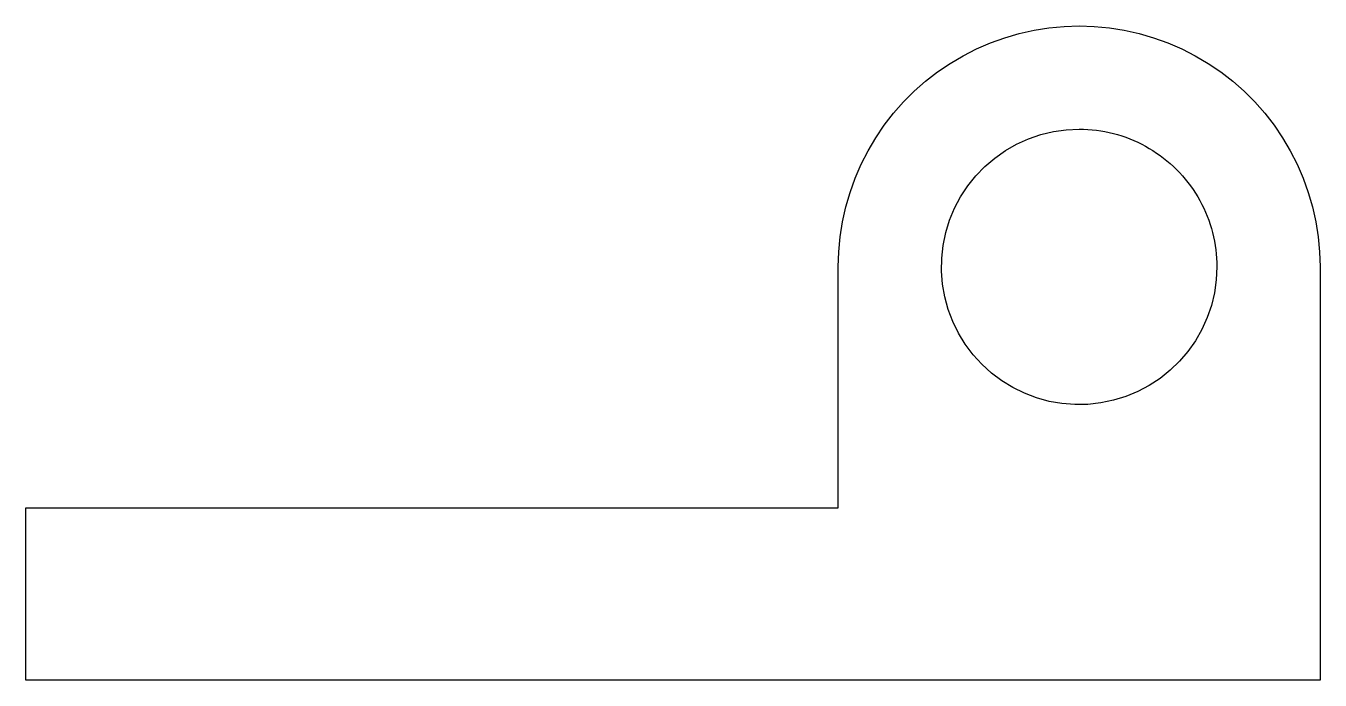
# Model space of a CAD drawing. Header units: metres. Extents: x -31.3 to 6.3, y 0 to 19.
import ezdxf

# ---------------------------------------------------------------- set-up
doc = ezdxf.new("R2010")
doc.units = ezdxf.units.M

msp = doc.modelspace()

# ---------------------------------------------------------------- linework, layer by layer
for points in [[(-7.7, 12), (-7.686, 12.44), (-7.645, 12.877), (-7.576, 13.312), (-7.48, 13.741), (-7.357, 14.163), (-7.208, 14.577), (-7.034, 14.98), (-6.834, 15.372), (-6.61, 15.751), (-6.363, 16.114), (-6.094, 16.462), (-5.803, 16.792), (-5.492, 17.103), (-5.162, 17.394), (-4.814, 17.663), (-4.451, 17.91), (-4.072, 18.134), (-3.68, 18.334), (-3.277, 18.508), (-2.863, 18.657), (-2.441, 18.78), (-2.012, 18.876), (-1.577, 18.945), (-1.14, 18.986), (-0.7, 19), (-0.26, 18.986), (0.177, 18.945), (0.612, 18.876), (1.041, 18.78), (1.463, 18.657), (1.877, 18.508), (2.28, 18.334), (2.672, 18.134), (3.051, 17.91), (3.414, 17.663), (3.762, 17.394), (4.092, 17.103), (4.403, 16.792), (4.694, 16.462), (4.963, 16.114), (5.21, 15.751), (5.434, 15.372), (5.634, 14.98), (5.808, 14.577), (5.957, 14.163), (6.08, 13.741), (6.176, 13.312), (6.245, 12.877), (6.286, 12.44), (6.3, 12)], [(3.3, 12), (3.282, 11.624), (3.229, 11.25), (3.141, 10.884), (3.019, 10.528), (2.864, 10.184), (2.677, 9.857), (2.461, 9.548), (2.216, 9.262), (1.945, 9), (1.651, 8.764), (1.336, 8.557), (1.003, 8.381), (0.655, 8.236), (0.295, 8.126), (-0.074, 8.049), (-0.449, 8.008), (-0.826, 8.002), (-1.201, 8.032), (-1.573, 8.096), (-1.936, 8.196), (-2.289, 8.329), (-2.627, 8.495), (-2.948, 8.692), (-3.25, 8.918), (-3.528, 9.172), (-3.782, 9.45), (-4.008, 9.752), (-4.205, 10.073), (-4.371, 10.411), (-4.504, 10.764), (-4.604, 11.127), (-4.668, 11.499), (-4.698, 11.874), (-4.692, 12.251), (-4.651, 12.626), (-4.574, 12.995), (-4.464, 13.355), (-4.319, 13.703), (-4.143, 14.036), (-3.936, 14.351), (-3.7, 14.645), (-3.438, 14.916), (-3.152, 15.161), (-2.843, 15.377), (-2.516, 15.564), (-2.172, 15.719), (-1.816, 15.841), (-1.45, 15.929), (-1.076, 15.982), (-0.7, 16)], [(-0.7, 16), (-0.574, 15.998), (-0.449, 15.992), (-0.324, 15.982), (-0.199, 15.968), (-0.074, 15.951), (0.05, 15.929), (0.173, 15.904), (0.295, 15.874), (0.416, 15.841), (0.536, 15.804), (0.655, 15.764), (0.772, 15.719), (0.889, 15.671), (1.003, 15.619), (1.116, 15.564), (1.227, 15.505), (1.336, 15.443), (1.443, 15.377), (1.548, 15.308), (1.651, 15.236), (1.752, 15.161), (1.85, 15.082), (1.945, 15), (2.038, 14.916), (2.128, 14.828), (2.216, 14.738), (2.3, 14.645), (2.382, 14.55), (2.461, 14.452), (2.536, 14.351), (2.608, 14.248), (2.677, 14.143), (2.743, 14.036), (2.805, 13.927), (2.864, 13.816), (2.919, 13.703), (2.971, 13.589), (3.019, 13.472), (3.064, 13.355), (3.104, 13.236), (3.141, 13.116), (3.174, 12.995), (3.204, 12.873), (3.229, 12.75), (3.251, 12.626), (3.268, 12.501), (3.282, 12.376), (3.292, 12.251), (3.298, 12.126), (3.3, 12)], [(-7.7, 5), (-7.7, 5.14), (-7.7, 5.28), (-7.7, 5.42), (-7.7, 5.56), (-7.7, 5.7), (-7.7, 5.84), (-7.7, 5.98), (-7.7, 6.12), (-7.7, 6.26), (-7.7, 6.4), (-7.7, 6.54), (-7.7, 6.68), (-7.7, 6.82), (-7.7, 6.96), (-7.7, 7.1), (-7.7, 7.24), (-7.7, 7.38), (-7.7, 7.52), (-7.7, 7.66), (-7.7, 7.8), (-7.7, 7.94), (-7.7, 8.08), (-7.7, 8.22), (-7.7, 8.36), (-7.7, 8.5), (-7.7, 8.64), (-7.7, 8.78), (-7.7, 8.92), (-7.7, 9.06), (-7.7, 9.2), (-7.7, 9.34), (-7.7, 9.48), (-7.7, 9.62), (-7.7, 9.76), (-7.7, 9.9), (-7.7, 10.04), (-7.7, 10.18), (-7.7, 10.32), (-7.7, 10.46), (-7.7, 10.6), (-7.7, 10.74), (-7.7, 10.88), (-7.7, 11.02), (-7.7, 11.16), (-7.7, 11.3), (-7.7, 11.44), (-7.7, 11.58), (-7.7, 11.72), (-7.7, 11.86), (-7.7, 12)], [(-7.7, 5), (-7.7, 5.14), (-7.7, 5.28), (-7.7, 5.42), (-7.7, 5.56), (-7.7, 5.7), (-7.7, 5.84), (-7.7, 5.98), (-7.7, 6.12), (-7.7, 6.26), (-7.7, 6.4), (-7.7, 6.54), (-7.7, 6.68), (-7.7, 6.82), (-7.7, 6.96), (-7.7, 7.1), (-7.7, 7.24), (-7.7, 7.38), (-7.7, 7.52), (-7.7, 7.66), (-7.7, 7.8), (-7.7, 7.94), (-7.7, 8.08), (-7.7, 8.22), (-7.7, 8.36), (-7.7, 8.5), (-7.7, 8.64), (-7.7, 8.78), (-7.7, 8.92), (-7.7, 9.06), (-7.7, 9.2), (-7.7, 9.34), (-7.7, 9.48), (-7.7, 9.62), (-7.7, 9.76), (-7.7, 9.9), (-7.7, 10.04), (-7.7, 10.18), (-7.7, 10.32), (-7.7, 10.46), (-7.7, 10.6), (-7.7, 10.74), (-7.7, 10.88), (-7.7, 11.02), (-7.7, 11.16), (-7.7, 11.3), (-7.7, 11.44), (-7.7, 11.58), (-7.7, 11.72), (-7.7, 11.86), (-7.7, 12)], [(6.3, 12), (6.3, 11.76), (6.3, 11.52), (6.3, 11.28), (6.3, 11.04), (6.3, 10.8), (6.3, 10.56), (6.3, 10.32), (6.3, 10.08), (6.3, 9.84), (6.3, 9.6), (6.3, 9.36), (6.3, 9.12), (6.3, 8.88), (6.3, 8.64), (6.3, 8.4), (6.3, 8.16), (6.3, 7.92), (6.3, 7.68), (6.3, 7.44), (6.3, 7.2), (6.3, 6.96), (6.3, 6.72), (6.3, 6.48), (6.3, 6.24), (6.3, 6), (6.3, 5.76), (6.3, 5.52), (6.3, 5.28), (6.3, 5.04), (6.3, 4.8), (6.3, 4.56), (6.3, 4.32), (6.3, 4.08), (6.3, 3.84), (6.3, 3.6), (6.3, 3.36), (6.3, 3.12), (6.3, 2.88), (6.3, 2.64), (6.3, 2.4), (6.3, 2.16), (6.3, 1.92), (6.3, 1.68), (6.3, 1.44), (6.3, 1.2), (6.3, 0.96), (6.3, 0.72), (6.3, 0.48), (6.3, 0.24), (6.3, 0)], [(-31.3, 0), (-31.3, 0.1), (-31.3, 0.2), (-31.3, 0.3), (-31.3, 0.4), (-31.3, 0.5), (-31.3, 0.6), (-31.3, 0.7), (-31.3, 0.8), (-31.3, 0.9), (-31.3, 1), (-31.3, 1.1), (-31.3, 1.2), (-31.3, 1.3), (-31.3, 1.4), (-31.3, 1.5), (-31.3, 1.6), (-31.3, 1.7), (-31.3, 1.8), (-31.3, 1.9), (-31.3, 2), (-31.3, 2.1), (-31.3, 2.2), (-31.3, 2.3), (-31.3, 2.4), (-31.3, 2.5), (-31.3, 2.6), (-31.3, 2.7), (-31.3, 2.8), (-31.3, 2.9), (-31.3, 3), (-31.3, 3.1), (-31.3, 3.2), (-31.3, 3.3), (-31.3, 3.4), (-31.3, 3.5), (-31.3, 3.6), (-31.3, 3.7), (-31.3, 3.8), (-31.3, 3.9), (-31.3, 4), (-31.3, 4.1), (-31.3, 4.2), (-31.3, 4.3), (-31.3, 4.4), (-31.3, 4.5), (-31.3, 4.6), (-31.3, 4.7), (-31.3, 4.8), (-31.3, 4.9), (-31.3, 5)], [(-31.3, 5), (-30.828, 5), (-30.356, 5), (-29.884, 5), (-29.412, 5), (-28.94, 5), (-28.468, 5), (-27.996, 5), (-27.524, 5), (-27.052, 5), (-26.58, 5), (-26.108, 5), (-25.636, 5), (-25.164, 5), (-24.692, 5), (-24.22, 5), (-23.748, 5), (-23.276, 5), (-22.804, 5), (-22.332, 5), (-21.86, 5), (-21.388, 5), (-20.916, 5), (-20.444, 5), (-19.972, 5), (-19.5, 5), (-19.028, 5), (-18.556, 5), (-18.084, 5), (-17.612, 5), (-17.14, 5), (-16.668, 5), (-16.196, 5), (-15.724, 5), (-15.252, 5), (-14.78, 5), (-14.308, 5), (-13.836, 5), (-13.364, 5), (-12.892, 5), (-12.42, 5), (-11.948, 5), (-11.476, 5), (-11.004, 5), (-10.532, 5), (-10.06, 5), (-9.588, 5), (-9.116, 5), (-8.644, 5), (-8.172, 5), (-7.7, 5)], [(-20, 5), (-19.754, 5), (-19.508, 5), (-19.262, 5), (-19.016, 5), (-18.77, 5), (-18.524, 5), (-18.278, 5), (-18.032, 5), (-17.786, 5), (-17.54, 5), (-17.294, 5), (-17.048, 5), (-16.802, 5), (-16.556, 5), (-16.31, 5), (-16.064, 5), (-15.818, 5), (-15.572, 5), (-15.326, 5), (-15.08, 5), (-14.834, 5), (-14.588, 5), (-14.342, 5), (-14.096, 5), (-13.85, 5), (-13.604, 5), (-13.358, 5), (-13.112, 5), (-12.866, 5), (-12.62, 5), (-12.374, 5), (-12.128, 5), (-11.882, 5), (-11.636, 5), (-11.39, 5), (-11.144, 5), (-10.898, 5), (-10.652, 5), (-10.406, 5), (-10.16, 5), (-9.914, 5), (-9.668, 5), (-9.422, 5), (-9.176, 5), (-8.93, 5), (-8.684, 5), (-8.438, 5), (-8.192, 5), (-7.946, 5), (-7.7, 5)], [(6.3, 0), (5.548, 0), (4.796, 0), (4.044, 0), (3.292, 0), (2.54, 0), (1.788, 0), (1.036, 0), (0.284, 0), (-0.468, 0), (-1.22, 0), (-1.972, 0), (-2.724, 0), (-3.476, 0), (-4.228, 0), (-4.98, 0), (-5.732, 0), (-6.484, 0), (-7.236, 0), (-7.988, 0), (-8.74, 0), (-9.492, 0), (-10.244, 0), (-10.996, 0), (-11.748, 0), (-12.5, 0), (-13.252, 0), (-14.004, 0), (-14.756, 0), (-15.508, 0), (-16.26, 0), (-17.012, 0), (-17.764, 0), (-18.516, 0), (-19.268, 0), (-20.02, 0), (-20.772, 0), (-21.524, 0), (-22.276, 0), (-23.028, 0), (-23.78, 0), (-24.532, 0), (-25.284, 0), (-26.036, 0), (-26.788, 0), (-27.54, 0), (-28.292, 0), (-29.044, 0), (-29.796, 0), (-30.548, 0), (-31.3, 0)]]:
    msp.add_lwpolyline(points)

doc.saveas('drawing.dxf')
